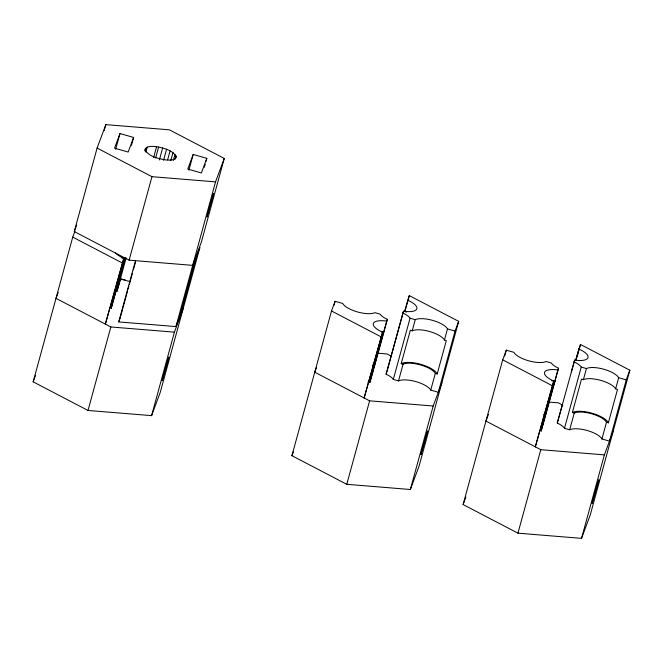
<?xml version="1.0" encoding="UTF-8"?>
<svg xmlns="http://www.w3.org/2000/svg" width="663" height="663" viewBox="0 0 663 663"><rect width="100%" height="100%" fill="white"/><g stroke="black" fill="none" stroke-linecap="round" stroke-linejoin="round"><path stroke-width="0.99" d="M179.54 318.406L196.289 257.178L199.894 247.498L160.305 392.214L151.578 415.643L88.005 410.455L33.15 381.838L72.739 237.122L74.902 231.312M74.264 231.553L97.105 148.064L105.831 124.636L169.405 129.824L224.26 158.44L201.419 241.929L192.693 265.357L129.119 260.169L74.264 231.553L76.651 225.138M104.199 130.603L105.831 124.636M115.669 149.332L119.986 133.553L133.603 137.44L131.448 145.33M144.741 150.849L145.288 148.86L147.227 147.169A16.02 5.611 15.3 0 1 156.576 146.689C163.546 148.089 171.908 149.805 176.06 156.128L176.076 157.645L174.137 159.335A16.02 5.611 15.3 0 1 164.789 159.808C157.819 158.416 149.457 156.692 145.305 150.368L145.288 148.86M145.504 150.634L146.316 147.642M145.86 152.15L147.227 147.169M123.807 258.313L105.359 324.099L123.807 258.313A17.868 6.257 15.3 0 1 115.586 252.91M125.075 258.321L111.169 308.494L125.116 257.758L124.876 258.404A17.868 6.257 15.3 0 0 121.868 258.056M126.169 257.832L116.986 291.405L120.691 278.493L120.451 279.14M153.576 157.661L156.576 146.689M155.598 157.985L158.598 147.02M88.005 410.455L110.845 326.967L55.99 298.35L58.153 292.532M129.119 260.169L151.96 176.681L97.105 148.064M159.377 159.94L162.65 147.973M196.298 255.669L179.549 316.897L175.944 326.586L118.727 321.92L135.476 260.692M120.185 318L122.97 307.798M127.528 291.148L123.227 306.87L123.467 306.223M128.067 289.184L128.871 286.242M129.409 284.278L132.36 273.471M133.412 269.882L135.559 262.026M163.562 160.255L166.562 149.291M167.623 159.849L170.084 150.882M170.772 160.603L172.96 152.631M173.358 160.405L174.999 154.421M175.247 159.12L176.06 156.128M188.88 170.234L193.198 154.454L206.823 158.341L206.011 161.3M204.395 167.217L205.198 164.258M151.578 415.643L174.419 332.155L183.145 308.726M175.944 326.586L215.533 181.869L224.26 158.44M406.369 312.132A17.868 6.257 15.3 0 0 404.554 311.295L409.303 295.607L458.672 321.356L419.082 466.072L410.356 489.501L346.774 484.313L291.919 455.696L331.508 310.98L335.122 301.3L342.688 303.455A17.868 6.257 15.3 0 0 357.374 311.917A17.868 6.257 15.3 0 0 374.926 312.663L380.123 314.146A16.02 5.611 15.3 0 0 387.358 319.351L369.946 382.36A17.868 6.257 15.3 0 0 367.915 382.095M334.036 305.245L335.122 301.3M382.576 332.18L364.128 397.966L382.576 332.18A17.868 6.257 15.3 0 1 373.385 323.445A17.868 6.257 15.3 0 1 386.695 321.132L387.358 319.351M369.946 382.36L386.695 321.132M346.774 484.313L369.614 400.825L314.759 372.208L316.566 367.368M458.672 321.356L455.058 331.044L438.309 392.272L430.743 390.109A17.868 6.257 15.3 0 0 416.057 381.656A17.868 6.257 15.3 0 0 398.504 380.91L393.308 379.427A16.02 5.611 15.3 0 0 386.073 374.214L403.485 311.212A17.868 6.257 15.3 0 0 416.795 308.9A17.868 6.257 15.3 0 0 407.604 300.165M387.01 371.454L403.485 311.212M405.25 310.417L409.303 295.607M393.308 379.427L410.057 318.199A16.02 5.611 15.3 0 0 402.822 312.994M401.198 363.672L410.331 330.273L412.212 330.812A17.868 6.257 15.3 0 1 429.765 331.558A17.868 6.257 15.3 0 1 444.45 340.02L446.332 340.55L437.19 373.949L435.309 373.41A17.868 6.257 15.3 0 0 420.632 364.957A17.868 6.257 15.3 0 0 403.071 364.211L401.198 363.672A19.716 6.903 15.3 0 1 420.856 364.343A19.716 6.903 15.3 0 1 437.19 373.949M398.504 380.91L403.071 364.211M412.212 330.812L415.253 319.682A17.868 6.257 15.3 0 1 432.815 320.428A17.868 6.257 15.3 0 1 447.492 328.881L455.058 331.044M430.743 390.109L435.309 373.41M444.45 340.02L447.492 328.881M410.356 489.501L433.196 406.013L441.923 382.584M579.023 348.382L575.741 360.158L580.481 344.462L629.85 370.219L590.261 514.936L581.534 538.364L517.952 533.176L463.105 504.56L502.695 359.843L506.3 350.155L513.866 352.318A17.868 6.257 15.3 0 0 528.552 360.771A17.868 6.257 15.3 0 0 546.105 361.517L551.301 363.001A16.02 5.611 15.3 0 0 558.536 368.214L541.124 431.215L555.064 380.479L554.832 381.126A17.868 6.257 15.3 0 0 551.823 380.777M504.676 356.081L506.3 350.155M553.762 381.034L535.314 446.829L553.762 381.034A17.868 6.257 15.3 0 1 544.563 372.308A17.868 6.257 15.3 0 1 557.873 369.995L558.536 368.214M554.832 381.126L557.873 369.995M517.952 533.176L540.793 449.688L485.946 421.071L488.465 414.292M629.85 370.219L626.245 379.907L609.496 441.127L601.929 438.972A17.868 6.257 15.3 0 0 587.244 430.519A17.868 6.257 15.3 0 0 569.691 429.773L564.486 428.281A16.02 5.611 15.3 0 0 557.26 423.077L574.672 360.067A17.868 6.257 15.3 0 0 587.982 357.763L587.998 356.197A17.868 6.257 15.3 0 0 578.782 349.028M574.672 360.067L571.382 371.844M576.967 357.299L580.481 344.462M564.486 428.281L581.236 367.062A16.02 5.611 15.3 0 0 574.009 361.849M572.376 412.535L581.509 379.137L583.39 379.675A17.868 6.257 15.3 0 1 600.943 380.421A17.868 6.257 15.3 0 1 615.629 388.874L617.51 389.413L608.377 422.812L606.496 422.273A17.868 6.257 15.3 0 0 591.81 413.82A17.868 6.257 15.3 0 0 574.257 413.074L572.376 412.535A19.716 6.903 15.3 0 1 592.034 413.206A19.716 6.903 15.3 0 1 608.377 422.812M569.691 429.773L574.257 413.074M583.39 379.675L586.44 368.545A17.868 6.257 15.3 0 1 603.993 369.291A17.868 6.257 15.3 0 1 618.678 377.744L626.245 379.907M601.929 438.972L606.496 422.273M615.629 388.874L618.678 377.744M581.534 538.364L604.374 454.876L613.101 431.447M119.986 133.553L114.542 148.164L128.166 152.051L133.603 137.44M33.15 381.838L35.595 375.275M111.384 303.488L111.624 302.842M118.727 321.92L120.426 317.353M193.198 154.454L187.762 169.065L201.378 172.952L206.823 158.341M291.919 455.696L293.319 451.951M383.885 331.616L383.645 332.262A17.868 6.257 15.3 0 0 381.623 332.006M370.153 377.346L370.393 376.708M404.554 311.295L404.795 310.649M391.071 356.379L391.311 355.741M386.073 374.214L386.736 372.44M463.105 504.56L465.898 497.068M562.249 405.242L562.489 404.596L557.26 423.077M151.96 176.681L215.533 181.869M120.094 279.438L125.216 279.852M110.845 326.967L174.419 332.155M377.835 353.213L387.068 353.967L391.634 356.354M549.022 402.076L558.246 402.831L562.821 405.217M369.614 400.825L433.196 406.013M540.793 449.688L604.374 454.876M410.057 318.199L415.253 319.682M581.236 367.062L586.44 368.545M502.695 359.843L552.064 385.601M331.508 310.98L380.877 336.738M72.739 237.122L122.108 262.871M130.188 281.576A18.481 6.473 15.3 0 1 120.227 278.435M543.668 414.259A17.868 6.257 15.3 0 1 545.69 414.524M372.49 365.404A17.868 6.257 15.3 0 1 374.512 365.661M372.896 364.741A19.716 6.903 15.3 0 1 374.752 365.015M114.119 290.883A19.716 6.903 15.3 0 1 115.975 291.156M162.311 379.601L162.203 380.661L168.866 357.059L162.311 379.601M207.08 215.964L206.972 217.025L213.635 193.414L207.08 215.964M421.088 453.467L420.972 454.528L427.643 430.917L421.088 453.467M592.266 502.322L592.158 503.391L598.822 479.78L592.266 502.322"/></g></svg>
